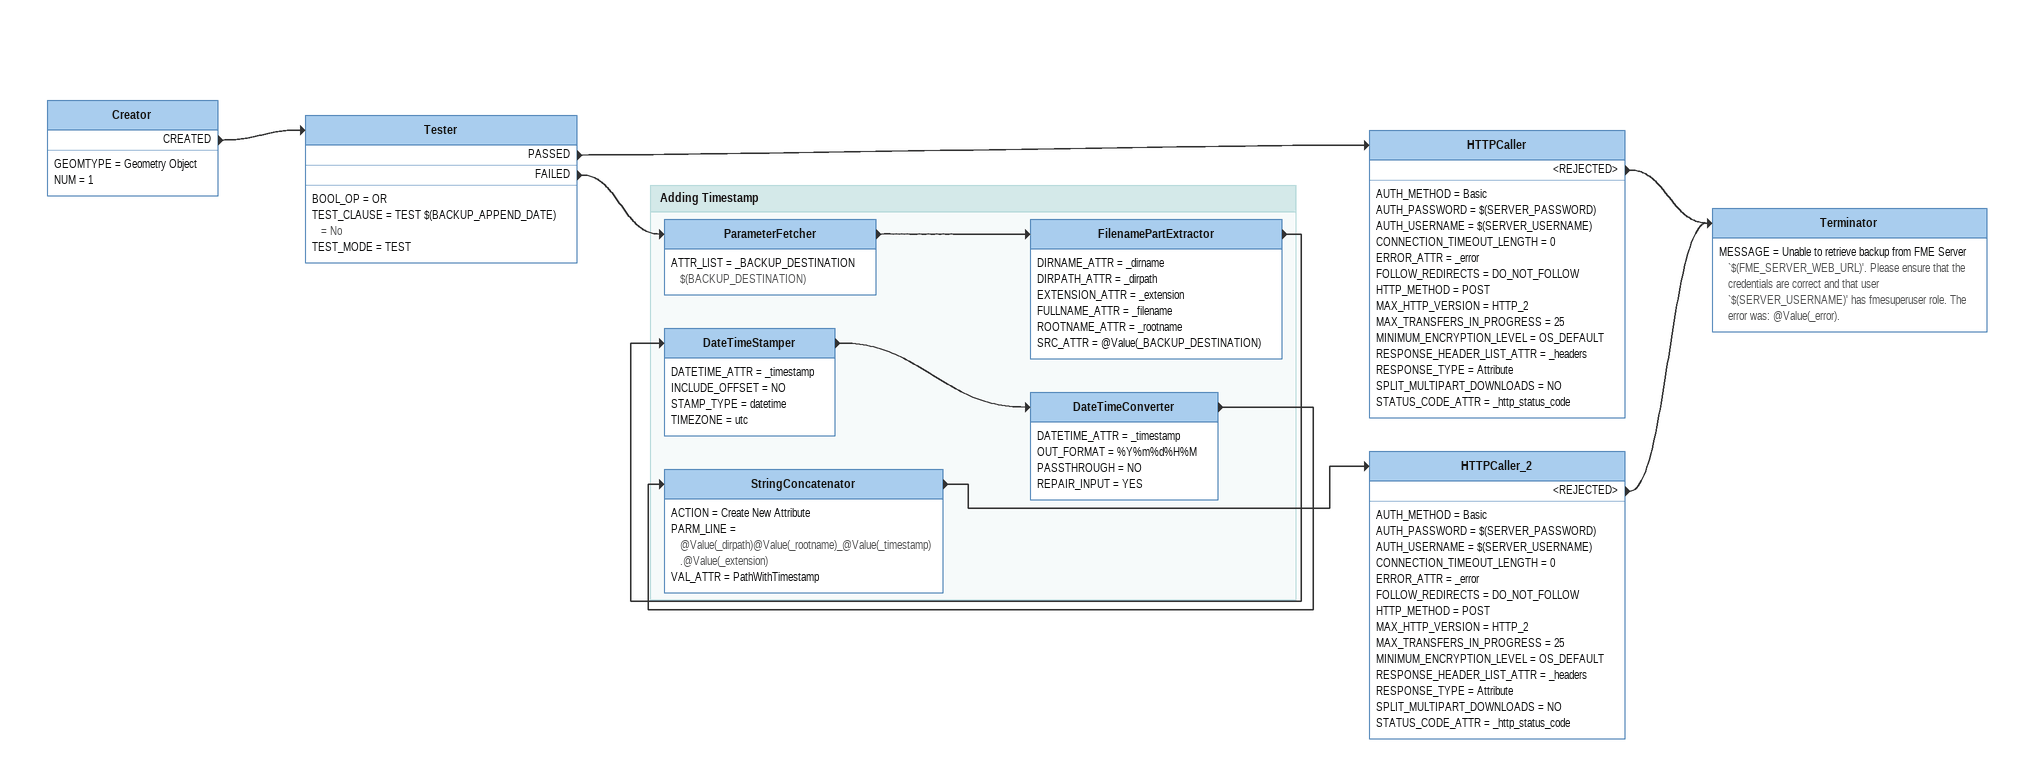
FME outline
Creator
    GEOMTYPE = Geometry Object
    NUM = 1
    CREATED -> Tester
Tester
    BOOL_OP = OR
    TEST_CLAUSE = TEST $(BACKUP_APPEND_DATE) = No
    TEST_MODE = TEST
    PASSED -> HTTPCaller
    FAILED -> ParameterFetcher
HTTPCaller
    AUTH_METHOD = Basic
    AUTH_PASSWORD = $(SERVER_PASSWORD)
    AUTH_USERNAME = $(SERVER_USERNAME)
    CONNECTION_TIMEOUT_LENGTH = 0
    ERROR_ATTR = _error
    FOLLOW_REDIRECTS = DO_NOT_FOLLOW
    HTTP_METHOD = POST
    MAX_HTTP_VERSION = HTTP_2
    MAX_TRANSFERS_IN_PROGRESS = 25
    MINIMUM_ENCRYPTION_LEVEL = OS_DEFAULT
    RESPONSE_HEADER_LIST_ATTR = _headers
    RESPONSE_TYPE = Attribute
    SPLIT_MULTIPART_DOWNLOADS = NO
    STATUS_CODE_ATTR = _http_status_code
    <REJECTED> -> Terminator
HTTPCaller_2
    AUTH_METHOD = Basic
    AUTH_PASSWORD = $(SERVER_PASSWORD)
    AUTH_USERNAME = $(SERVER_USERNAME)
    CONNECTION_TIMEOUT_LENGTH = 0
    ERROR_ATTR = _error
    FOLLOW_REDIRECTS = DO_NOT_FOLLOW
    HTTP_METHOD = POST
    MAX_HTTP_VERSION = HTTP_2
    MAX_TRANSFERS_IN_PROGRESS = 25
    MINIMUM_ENCRYPTION_LEVEL = OS_DEFAULT
    RESPONSE_HEADER_LIST_ATTR = _headers
    RESPONSE_TYPE = Attribute
    SPLIT_MULTIPART_DOWNLOADS = NO
    STATUS_CODE_ATTR = _http_status_code
    <REJECTED> -> Terminator
Terminator
    MESSAGE = Unable to retrieve backup from FME Server `$(FME_SERVER_WEB_URL)'. Please ensure that the credentials are correct and that user `$(SERVER_USERNAME)' has fmesuperuser role. The error was: @Value(_error).

Bookmark: Adding Timestamp
ParameterFetcher
    ATTR_LIST = _BACKUP_DESTINATION $(BACKUP_DESTINATION)
    -> FilenamePartExtractor
FilenamePartExtractor
    DIRNAME_ATTR = _dirname
    DIRPATH_ATTR = _dirpath
    EXTENSION_ATTR = _extension
    FULLNAME_ATTR = _filename
    ROOTNAME_ATTR = _rootname
    SRC_ATTR = @Value(_BACKUP_DESTINATION)
    -> DateTimeStamper
DateTimeStamper
    DATETIME_ATTR = _timestamp
    INCLUDE_OFFSET = NO
    STAMP_TYPE = datetime
    TIMEZONE = utc
    -> DateTimeConverter
DateTimeConverter
    DATETIME_ATTR = _timestamp
    OUT_FORMAT = %Y%m%d%H%M
    PASSTHROUGH = NO
    REPAIR_INPUT = YES
    -> StringConcatenator
StringConcatenator
    ACTION = Create New Attribute
    PARM_LINE = @Value(_dirpath)@Value(_rootname)_@Value(_timestamp).@Value(_extension)
    VAL_ATTR = PathWithTimestamp
    -> HTTPCaller_2
